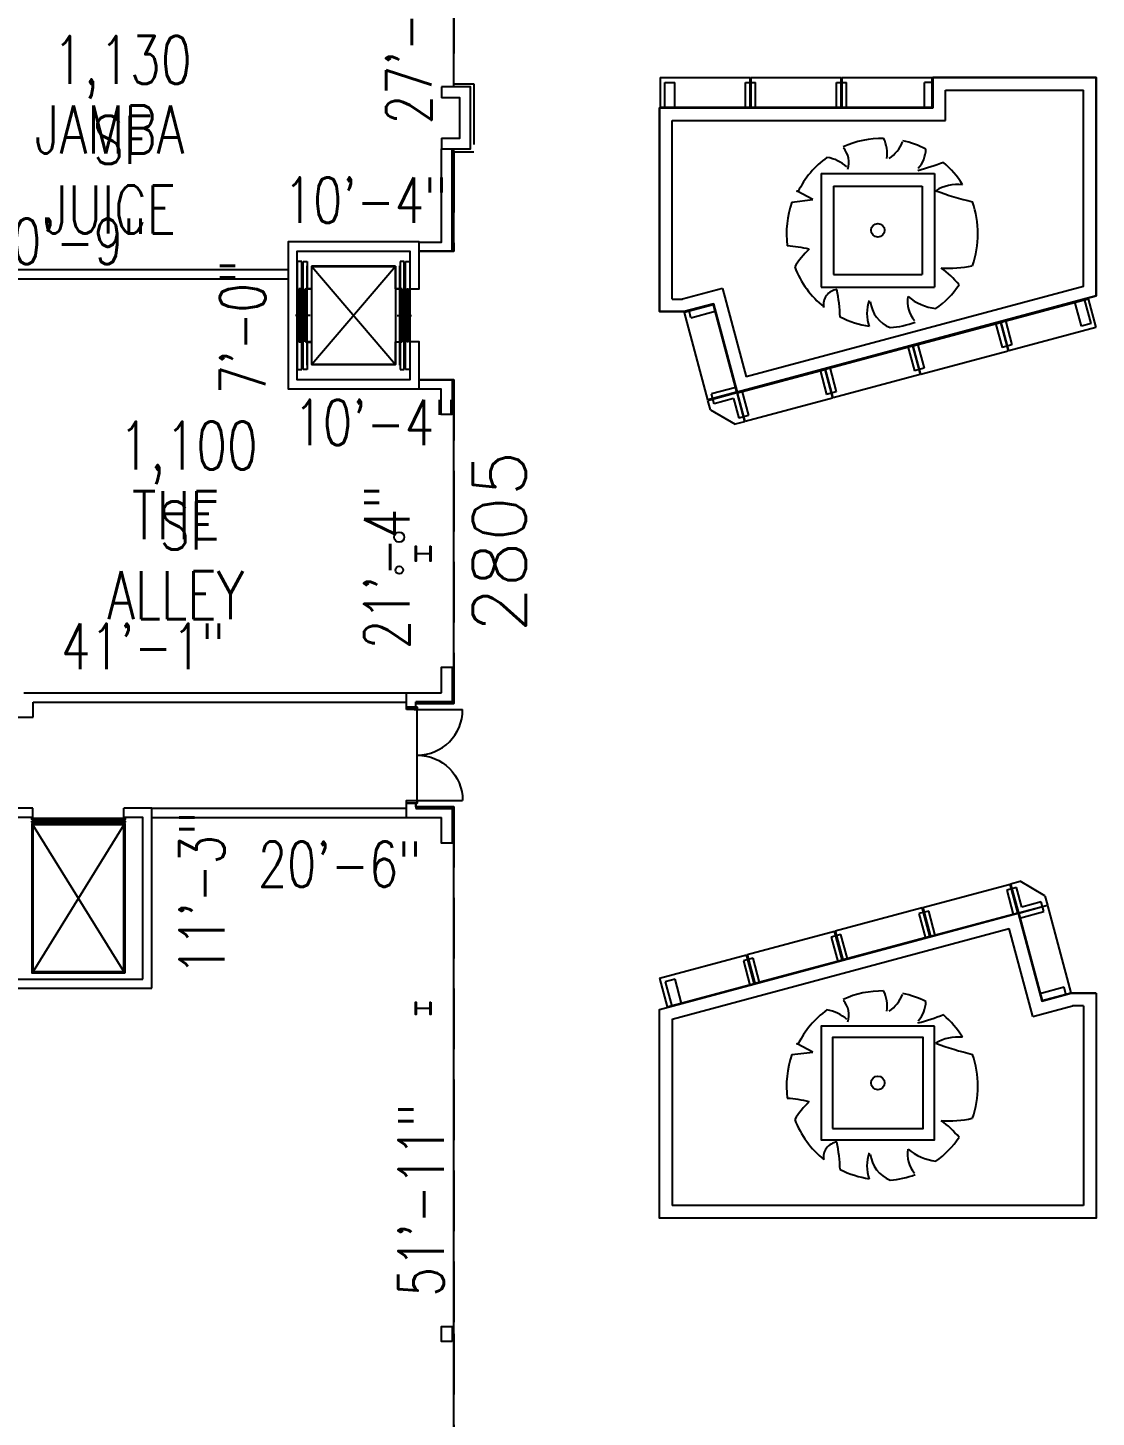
# Model space of a CAD drawing. Extents: x -13345 to 10098, y -1643 to 9113.
# Drawn here: x -8575 to -7729, y 2755 to 3855 of the extents above; entities that cross this region are included whole.
import ezdxf
from ezdxf.enums import TextEntityAlignment as Align

# ---------------------------------------------------------------- set-up
doc = ezdxf.new("R2010")
doc.units = 0
doc.header["$LTSCALE"] = 192
doc.header["$MEASUREMENT"] = 0
doc.linetypes.add('DASHED2', pattern=[0.375, 0.25, -0.125])
doc.linetypes.add('pp0002$0$HIDDEN2', pattern=[0.1875, 0.125, -0.0625])
doc.layers.get('0').update_dxf_attribs({"linetype": 'CONTINUOUS'})
doc.layers.get('DEFPOINTS').update_dxf_attribs({"linetype": 'CONTINUOUS'})
for name, color, linetype in [('ARCH-DOORS-EXTERIOR', 7, 'CONTINUOUS'), ('ARCH-FEATURES', 2, 'CONTINUOUS'), ('ARCH-WALLS-EXTERIOR', 5, 'CONTINUOUS'), ('ARCH-WALLS-INTERIOR', 1, 'CONTINUOUS'), ('DIMENSIONS-TENANT', 7, 'CONTINUOUS'), ('FM-SPNO', 3, 'CONTINUOUS'), ('FM-TENANT-SF', 6, 'CONTINUOUS'), ('FM-TEXT-TENANT', 6, 'CONTINUOUS'), ('STRUCTURAL-COLUMNS', 3, 'CONTINUOUS'), ('TENANT-DEMISING', 4, 'CONTINUOUS'), ('TENANT-STOREFRONT-LEASELINE', 3, 'DASHED2'), ('UTILITIES-PLUMB', 2, 'CONTINUOUS')]:
    doc.layers.add(name, color=color, linetype=linetype)
doc.layers.add('COMMON AREA FILL', color=7, linetype='CONTINUOUS', true_color=0xdedede)
doc.styles.add('FMSTXT', font='simplex.shx', dxfattribs={"width": 0.75})
doc.styles.get("Standard").update_dxf_attribs({"font": 'txt.shx', "width": 0.75})
doc.dimstyles.new('LP-SP-MP (without ticks)', dxfattribs={"dimscale": 0, "dimtxt": 36, "dimasz": 12, "dimexe": 8, "dimexo": 8, "dimgap": 8, "dimtad": 1, "dimdec": 0, "dimrnd": 0.0625, "dimzin": 3, "dimdsep": 46, "dimlunit": 4, "dimtxsty": 'Standard', "dimblk1": 'OBLIQUE', "dimblk2": 'OBLIQUE', "dimsah": 1, "dimcen": 0.5, "dimse1": 1, "dimse2": 1, "dimsd1": 1, "dimsd2": 1, "dimclrt": 256, "dimadec": 0, "dimazin": 0, "dimtfac": 6, "dimtdec": 0, "dimtofl": 0, "dimtmove": 0, "dimatfit": 3, "dimldrblk": 'OBLIQUE', "dimfxl": 1, "dimfrac": 2, "dimtolj": 1, "dimtzin": 3, "dimarcsym": 0})

# ---------------------------------------------------------------- blocks, each defined once
blk = doc.blocks.new('*D461')
at = {"layer": 'DEFPOINTS', "color": 0, "transparency": 16777216}
for p in [(-8484, 3237.3), (-8237.7, 3237.3), (-8237.7, 3166.9)]:
    blk.add_point(p, dxfattribs=at)
at = {"layer": 'DIMENSIONS-TENANT', "transparency": 16777216, "insert": (-8328.1, 3192.9), "char_height": 36, "attachment_point": 5}
blk.add_mtext('\\A1;20\'-6"', dxfattribs=at)
blk = doc.blocks.new('_OBLIQUE')
at = {"color": 0, "linetype": 'ByBlock'}
blk.add_line((-0.5, -0.5), (0.5, 0.5), dxfattribs=at)
blk = doc.blocks.new('*D462')
at = {"layer": 'DEFPOINTS', "color": 0, "transparency": 16777216}
for p in [(-8484, 3237.3), (-8411.2, 3237.3), (-8484, 3102)]:
    blk.add_point(p, dxfattribs=at)
at = {"layer": 'DIMENSIONS-TENANT', "transparency": 16777216, "insert": (-8437.2, 3169.7), "char_height": 36, "attachment_point": 5, "rotation": 90}
blk.add_mtext('\\A1;11\'-3"', dxfattribs=at)
blk = doc.blocks.new('W12x53')
at = {"flags": 128}
blk.add_lwpolyline([(-5, 6), (5, 6), (5, 5.5), (0.8, 5.5, 0.414214), (0.2, 4.8), (0.2, -4.8, 0.414214), (0.8, -5.5), (5, -5.5), (5, -6), (-5, -6), (-5, -5.5), (-0.8, -5.5, 0.414214), (-0.2, -4.8), (-0.2, 4.8, 0.414214), (-0.8, 5.5), (-5, 5.5)], format="xyb", close=True, dxfattribs=at)
blk = doc.blocks.new('W-Wide Flange-Column - W12X53-1719960-Mall Level - Framing Plan')
at = {"layer": 'STRUCTURAL-COLUMNS'}
blk.add_line((-5, -6), (5, -6), dxfattribs=at)
blk.add_blockref('W12x53', (0, 0), dxfattribs=at)
blk = doc.blocks.new('051200_053')
at = {"flags": 128}
blk.add_lwpolyline([(-6, 6.1), (6, 6.1), (6, 5.5), (0.9, 5.5, 0.414214), (0.2, 4.7), (0.2, -4.7, 0.414214), (0.9, -5.5), (6, -5.5), (6, -6.1), (-6, -6.1), (-6, -5.5), (-0.9, -5.5, 0.414214), (-0.2, -4.7), (-0.2, 4.7, 0.414214), (-0.9, 5.5), (-6, 5.5)], format="xyb", close=True, dxfattribs=at)
blk = doc.blocks.new('W-Wide Flange-Column - W12X65-1719971-Mall Level - Framing Plan')
at = {"layer": 'STRUCTURAL-COLUMNS'}
blk.add_blockref('051200_053', (0, 0), dxfattribs=at)
blk = doc.blocks.new('LD_20130221001524_00000000')
at = {"layer": 'ARCH-FEATURES'}
for p, q in [((42.7, 3.6), (-42.8, 3.6)), ((-42.8, 3.6), (-42.8, 0)), ((-42.8, 0), (-21, 0)), ((0, 2.5), (-21, 2.5)), ((-21, 2.5), (-21, 1.2)), ((-21, 1.2), (0, 1.2)), ((-21, 0), (21, 0)), ((0, 1.2), (0, 2.5)), ((21, 2.5), (0, 2.5)), ((0, 2.5), (0, 1.2)), ((0, 1.2), (21, 1.2)), ((21, 1.2), (21, 2.5)), ((21, 0), (42.7, 0)), ((42.7, 0), (42.7, 3.6))]:
    blk.add_line(p, q, dxfattribs=at)
blk = doc.blocks.new('LD_20130221001524_00000005')
at = {"layer": 'ARCH-FEATURES'}
for p, q in [((-21.1, 3.3), (-42.8, 3.3)), ((-42.8, 3.3), (-42.8, 0)), ((-42.8, 0), (42.7, 0)), ((0, 2.8), (-21, 2.8)), ((-21, 2.8), (-21, 1.6)), ((-21, 1.6), (0, 1.6)), ((0, 5.7), (0, -5.9)), ((0, 1.6), (0, 2.8)), ((21, 2.8), (0, 2.8)), ((0, 2.8), (0, 1.6)), ((0, 1.6), (21, 1.6)), ((21, 1.6), (21, 2.8)), ((42.7, 3.3), (21.1, 3.3)), ((42.7, 0), (42.7, 3.3))]:
    blk.add_line(p, q, dxfattribs=at)
blk = doc.blocks.new('*D424')
at = {"layer": 'DEFPOINTS', "color": 0, "transparency": 16777216}
for p in [(-8361.7, 3576.4), (-8237.7, 3576.4), (-8361.7, 3516.7)]:
    blk.add_point(p, dxfattribs=at)
at = {"layer": 'DIMENSIONS-TENANT', "transparency": 16777216, "insert": (-8299.7, 3542.7), "char_height": 36, "attachment_point": 5}
blk.add_mtext('\\A1;10\'-4"', dxfattribs=at)
blk = doc.blocks.new('*D425')
at = {"layer": 'DEFPOINTS', "color": 0, "transparency": 16777216}
for p in [(-8264.8, 3576.4), (-8237.7, 3576.4), (-8237.7, 3320.1)]:
    blk.add_point(p, dxfattribs=at)
at = {"layer": 'DIMENSIONS-TENANT', "transparency": 16777216, "insert": (-8290.8, 3428), "char_height": 36, "attachment_point": 5, "rotation": 90}
blk.add_mtext('\\A1;21\'-4"', dxfattribs=at)
blk = doc.blocks.new('pp0002$0$329343_36')
for p, q in [((-68.2, 22.4), (-51.5, 24.3)), ((-51.5, 24.3), (-63.8, 30.9))]:
    blk.add_line(p, q)
blk.add_circle((0, 0), 5.41)
for centre, radius, start, end in [((3.7, -2.6), 75.4, 89.3321, 114.3856), ((-19.9, 60.6), 27.4, 352.0775, 26.6128), ((-7.1, 80.5), 28.6, 304.1868, 338.5411), ((3.7, -2.6), 75.2, 62.8767, 77.7021), ((3.7, -2.6), 74.7, 126.0751, 153.6245), ((-45.5, 26.4), 31.8, 48.5203, 80.5151), ((-41.3, 53.5), 18.4, 343.6555, 39.76), ((16.2, 64.4), 21.8, 315.8454, 359.7651), ((-29.8, 270.4), 231.3, 285.4397, 290.7099), ((3.7, -2.6), 74.2, 31.4098, 49.4752), ((63.2, 3.2), 33.1, 83.5323, 121.6544), ((3.7, -2.6), 76, 160.8426, 187.275), ((140.7, 293.3), 278.6, 250.0865, 256.3451), ((3.7, -2.6), 75.6, 340.3307, 19.43), ((-81.6, -136.6), 124.7, 77.3728, 85.4649), ((4.2, -73.9), 83.2, 134.7782, 147.3315), ((3.7, -2.6), 74.3, 200.8103, 231.4392), ((55.5, 62.8), 92.9, 266.7455, 282.0146), ((4.8, -92.4), 77.3, 39.6536, 53.993), ((3.7, -2.6), 72.9, 305.394, 326.2464), ((-30.7, -59.1), 12.4, 97.741, 188.8107), ((-186.6, -76.7), 157, 2.9465, 10.9238), ((46.7, -56.3), 23.2, 170.6314, 220.6278), ((51, -19.7), 42.5, 230.4582, 263.1093), ((22.6, -65.8), 31.2, 160.6009, 199.3991), ((19.1, -53.6), 25.2, 186.1912, 248.4952), ((3.7, -2.6), 74, 243.1498, 261.8356), ((3.7, -2.6), 74.7, 274.7236, 290.3277)]:
    blk.add_arc(centre, radius, start, end)
blk.add_point((-63.8, 30.9))
blk = doc.blocks.new('*D395')
at = {"layer": 'DEFPOINTS', "color": 0, "transparency": 16777216}
for p in [(-8237.7, 3349.2), (-8237.7, 3320.1), (-8730.2, 3309.3)]:
    blk.add_point(p, dxfattribs=at)
at = {"layer": 'DIMENSIONS-TENANT', "transparency": 16777216, "insert": (-8483.9, 3365.4), "char_height": 36, "attachment_point": 5}
blk.add_mtext('\\A1;41\'-1"', dxfattribs=at)
blk = doc.blocks.new('*D396')
at = {"layer": 'DEFPOINTS', "color": 0, "transparency": 16777216}
for p in [(-8378.9, 3660.1), (-8361.7, 3660.1), (-8361.7, 3576.4)]:
    blk.add_point(p, dxfattribs=at)
at = {"layer": 'DIMENSIONS-TENANT', "transparency": 16777216, "insert": (-8404.9, 3618.2), "char_height": 36, "attachment_point": 5, "rotation": 90}
blk.add_mtext('\\A1;7\'-0"', dxfattribs=at)
blk = doc.blocks.new('*D397')
at = {"layer": 'DEFPOINTS', "color": 0, "transparency": 16777216}
for p in [(-8730.2, 3660.1), (-8361.7, 3660.1), (-8361.7, 3660.1)]:
    blk.add_point(p, dxfattribs=at)
at = {"layer": 'DIMENSIONS-TENANT', "transparency": 16777216, "insert": (-8545.9, 3686.1), "char_height": 36, "attachment_point": 5}
blk.add_mtext('\\A1;30\'-9"', dxfattribs=at)
blk = doc.blocks.new('*D398')
at = {"layer": 'DEFPOINTS', "color": 0, "transparency": 16777216}
for p in [(-8237.7, 3678.4), (-8361.7, 3660.1), (-8237.7, 3660.1)]:
    blk.add_point(p, dxfattribs=at)
at = {"layer": 'DIMENSIONS-TENANT', "transparency": 16777216, "insert": (-8307.6, 3718.7), "char_height": 36, "attachment_point": 5}
blk.add_mtext('\\A1;10\'-4"', dxfattribs=at)
blk = doc.blocks.new('*D384')
at = {"layer": 'DEFPOINTS', "color": 0, "transparency": 16777216}
for p in [(-8247.4, 4008.8), (-8237.7, 4008.8), (-8237.7, 3678.4)]:
    blk.add_point(p, dxfattribs=at)
at = {"layer": 'DIMENSIONS-TENANT', "transparency": 16777216, "insert": (-8273.4, 3843.6), "char_height": 36, "attachment_point": 5, "rotation": 90}
blk.add_mtext('\\A1;27\'-6"', dxfattribs=at)
blk = doc.blocks.new('fms4rm')
blk.add_attdef('FMS:RMID', text='', height=12).set_placement((0, 0), align=Align.MIDDLE_CENTER)
blk = doc.blocks.new('*D742')
at = {"layer": 'DEFPOINTS', "color": 0, "transparency": 16777216}
for p in [(-8237.7, 3238.4), (-8237.7, 3238.4), (-8237.7, 2615.8)]:
    blk.add_point(p, dxfattribs=at)
at = {"layer": 'DIMENSIONS-TENANT', "transparency": 16777216, "insert": (-8263.7, 2927.1), "char_height": 36, "attachment_point": 5, "rotation": 90}
blk.add_mtext('\\A1;51\'-11"', dxfattribs=at)
blk = doc.blocks.new('*D745')
at = {"layer": 'DEFPOINTS', "color": 0, "transparency": 16777216}
for p in [(-8981.9, 3102), (-8484, 3102), (-8981.9, 3042.5)]:
    blk.add_point(p, dxfattribs=at)
at = {"layer": 'DIMENSIONS-TENANT', "transparency": 16777216, "insert": (-8733, 3068.5), "char_height": 36, "attachment_point": 5}
blk.add_mtext('\\A1;41\'-6"', dxfattribs=at)

msp = doc.modelspace()

# ---------------------------------------------------------------- linework, layer by layer
at = {"layer": 'ARCH-DOORS-EXTERIOR'}
for p, q in [((-8267.9, 3317.3), (-8275.1, 3317.3)), ((-8269.2, 3315.3), (-8230.7, 3315.3)), ((-8267.9, 3241.3), (-8275.1, 3241.3)), ((-8269.2, 3243.3), (-8230.7, 3243.3))]:
    msp.add_line(p, q, dxfattribs=at)
at = {"layer": 'ARCH-DOORS-EXTERIOR', "flags": 128}
for points in [[(-8275.1, 3315.3), (-8275.1, 3317.3), (-8266.7, 3317.3), (-8266.7, 3315.3)], [(-8275.1, 3241.3), (-8275.1, 3243.3), (-8266.7, 3243.3), (-8266.7, 3241.3)]]:
    msp.add_lwpolyline(points, close=True, dxfattribs=at)
at = {"layer": 'ARCH-DOORS-EXTERIOR'}
msp.add_arc((-8266.7, 3315.3), 36, 270, 0, dxfattribs=at)
at = {"layer": 'ARCH-DOORS-EXTERIOR', "extrusion": (0, 0, -1)}
msp.add_arc((8266.7, 3243.3), 36, 90, 180, dxfattribs=at)
at = {"layer": 'ARCH-FEATURES'}
for p, q in [((-8074.4, 3815.8), (-8002.9, 3815.8)), ((-8074.4, 3815.8), (-8074.4, 3792.3)), ((-8002.9, 3792.3), (-8002.9, 3815.8)), ((-8002.4, 3815.8), (-7930.9, 3815.8)), ((-8002.4, 3815.8), (-8002.4, 3792.3)), ((-7930.9, 3792.3), (-7930.9, 3815.8)), ((-7930.4, 3815.8), (-7858.9, 3815.8)), ((-7930.4, 3815.8), (-7930.4, 3792.3)), ((-7858.9, 3792.3), (-7858.9, 3815.8)), ((-7728.9, 3815.8), (-7858.4, 3815.8)), ((-7858.4, 3815.8), (-7858.4, 3791.8)), ((-7728.9, 3642.8), (-7728.9, 3815.8)), ((-7848.4, 3805.8), (-7738.9, 3805.8)), ((-7848.4, 3781.8), (-7848.4, 3805.8)), ((-7738.9, 3650.4), (-7738.9, 3805.8)), ((-7858.4, 3791.8), (-8074.9, 3791.8)), ((-8074.9, 3791.8), (-8074.9, 3630.4)), ((-8074.4, 3792.3), (-8002.9, 3792.3)), ((-8002.4, 3792.3), (-7930.9, 3792.3)), ((-7930.4, 3792.3), (-7858.9, 3792.3)), ((-8064.9, 3640.4), (-8064.9, 3781.8)), ((-8064.9, 3781.8), (-7848.4, 3781.8)), ((-7946.9, 3739.8), (-7856.9, 3739.8)), ((-7946.9, 3739.8), (-7946.9, 3649.8)), ((-7936.9, 3729.8), (-7866.9, 3729.8)), ((-7936.9, 3729.8), (-7936.9, 3659.8)), ((-7866.9, 3729.8), (-7866.9, 3659.8)), ((-7856.9, 3739.8), (-7856.9, 3649.8)), ((-8353.8, 3588), (-8353.8, 3666.7)), ((-8283.9, 3666.3), (-8350.3, 3666.3)), ((-8350.3, 3666.3), (-8350.3, 3666.2)), ((-8350.3, 3666.2), (-8350.3, 3648.5)), ((-8350.1, 3666.2), (-8284, 3588.6)), ((-8284, 3666.2), (-8350.1, 3588.6)), ((-8350.1, 3648.4), (-8350.1, 3666.2)), ((-8284, 3648.4), (-8284, 3666.2)), ((-8283.9, 3666.3), (-8283.9, 3666.2)), ((-8283.9, 3666.2), (-8283.9, 3648.5)), ((-8280.4, 3588), (-8280.4, 3666.7)), ((-7936.9, 3659.8), (-7866.9, 3659.8)), ((-8354.1, 3649.2), (-8354.2, 3649.2)), ((-8354.2, 3649.2), (-8354.2, 3648.4)), ((-8354.2, 3648.4), (-8350.1, 3648.4)), ((-8354.1, 3648.5), (-8354.1, 3649.2)), ((-8350.3, 3648.5), (-8354.1, 3648.5)), ((-8279.9, 3648.4), (-8284, 3648.4)), ((-8283.9, 3648.5), (-8280, 3648.5)), ((-8280, 3648.5), (-8280, 3649.2)), ((-8280, 3649.2), (-8279.9, 3649.2)), ((-8279.9, 3649.2), (-8279.9, 3648.4)), ((-8025, 3648.8), (-8056.6, 3640.4)), ((-8025, 3648.8), (-8006.3, 3578.8)), ((-7728.9, 3642.8), (-8013.3, 3566.6)), ((-7738.9, 3650.4), (-8006.3, 3578.8)), ((-7946.9, 3649.8), (-7856.9, 3649.8)), ((-8074.9, 3630.4), (-8055.3, 3630.4)), ((-8064.9, 3640.4), (-8056.6, 3640.4)), ((-8055.3, 3630.4), (-8032.1, 3636.6)), ((-8032.4, 3635.7), (-8055.1, 3629.7)), ((-8032.4, 3635.7), (-8013.9, 3566.7)), ((-8032.1, 3636.6), (-8013.3, 3566.6)), ((-7804.3, 3622.1), (-7735.3, 3640.6)), ((-7735.3, 3640.6), (-7729.2, 3617.9)), ((-8036.6, 3560.6), (-8055.1, 3629.7)), ((-7873.9, 3603.4), (-7804.8, 3621.9)), ((-7804.8, 3621.9), (-7798.7, 3599.2)), ((-7798.2, 3599.4), (-7804.3, 3622.1)), ((-7729.2, 3617.9), (-7798.2, 3599.4)), ((-8354.2, 3606.4), (-8354.2, 3605.6)), ((-8350.1, 3606.4), (-8354.2, 3606.4)), ((-8354.2, 3605.6), (-8354.1, 3605.6)), ((-8354.1, 3605.6), (-8354.1, 3606.3)), ((-8354.1, 3606.3), (-8350.3, 3606.3)), ((-8350.3, 3606.3), (-8350.3, 3588.5)), ((-8350.1, 3588.6), (-8350.1, 3606.4)), ((-8284, 3606.4), (-8279.9, 3606.4)), ((-8284, 3588.6), (-8284, 3606.4)), ((-8283.9, 3588.5), (-8283.9, 3606.3)), ((-8280, 3606.3), (-8283.9, 3606.3)), ((-8283.9, 3606.3), (-8283.9, 3588.5)), ((-8280, 3605.6), (-8280, 3606.3)), ((-8279.9, 3605.6), (-8280, 3605.6)), ((-8279.9, 3606.4), (-8279.9, 3605.6)), ((-7943.4, 3584.8), (-7874.4, 3603.3)), ((-7874.4, 3603.3), (-7868.3, 3580.6)), ((-7867.8, 3580.7), (-7873.9, 3603.4)), ((-7798.7, 3599.2), (-7867.8, 3580.7)), ((-8350.3, 3588.5), (-8283.9, 3588.5)), ((-8013, 3566.2), (-7943.9, 3584.7)), ((-7943.9, 3584.7), (-7937.8, 3562)), ((-7937.3, 3562.1), (-7943.4, 3584.8)), ((-7868.3, 3580.6), (-7937.3, 3562.1)), ((-8013.9, 3566.7), (-8036.6, 3560.6)), ((-8036.5, 3560.1), (-8013.5, 3566.3)), ((-8013.5, 3566.3), (-8007.4, 3543.3)), ((-8006.9, 3543.5), (-8013, 3566.2)), ((-8034.5, 3552.6), (-8036.5, 3560.1)), ((-7937.8, 3562), (-8006.9, 3543.5)), ((-8034.5, 3552.6), (-8014.9, 3541.3)), ((-8007.4, 3543.3), (-8014.9, 3541.3)), ((-8499, 3108), (-8571, 3224)), ((-8499, 3224), (-8570.9, 3108)), ((-7796.7, 3177.4), (-7789.2, 3179.4)), ((-7769.7, 3168), (-7789.2, 3179.4)), ((-7866.3, 3158.7), (-7797.2, 3177.2)), ((-7791.1, 3154.5), (-7797.2, 3177.2)), ((-7796.7, 3177.4), (-7790.6, 3154.4)), ((-7935.8, 3140.1), (-7866.8, 3158.6)), ((-7860.7, 3135.9), (-7866.8, 3158.6)), ((-7866.3, 3158.7), (-7860.2, 3136)), ((-7790.6, 3154.4), (-7767.6, 3160.6)), ((-7767.5, 3160.1), (-7790.2, 3154)), ((-7769.7, 3168), (-7767.6, 3160.6)), ((-7767.5, 3160.1), (-7749, 3091)), ((-8074.9, 3078), (-7790.8, 3154.1)), ((-7860.2, 3136), (-7791.1, 3154.5)), ((-7790.8, 3154.1), (-7772.1, 3084.6)), ((-7790.2, 3154), (-7771.7, 3084.9)), ((-8064.9, 3070.3), (-7797.8, 3141.9)), ((-8005.4, 3121.5), (-7936.3, 3140)), ((-7930.2, 3117.3), (-7936.3, 3140)), ((-7935.8, 3140.1), (-7929.7, 3117.4)), ((-7929.7, 3117.4), (-7860.7, 3135.9)), ((-7779.2, 3072.3), (-7797.8, 3141.9)), ((-8074.9, 3102.8), (-8005.9, 3121.3)), ((-7999.8, 3098.6), (-8005.9, 3121.3)), ((-8005.4, 3121.5), (-7999.3, 3098.8)), ((-7999.3, 3098.8), (-7930.2, 3117.3)), ((-8074.9, 3102.8), (-8068.8, 3080.1)), ((-8068.8, 3080.1), (-7999.8, 3098.6)), ((-7779.2, 3072.3), (-7747.6, 3080.8)), ((-7772.1, 3084.6), (-7748.9, 3090.8)), ((-7771.7, 3084.9), (-7749, 3091)), ((-7728.9, 3090.8), (-7748.9, 3090.8)), ((-7738.9, 3080.8), (-7747.6, 3080.8)), ((-7738.9, 3080.8), (-7738.9, 2922.8)), ((-7728.9, 3090.8), (-7728.9, 2912.8)), ((-8074.9, 2912.8), (-8074.9, 3078)), ((-8064.9, 3070.3), (-8064.9, 2922.8)), ((-7738.9, 2922.8), (-8064.9, 2922.8)), ((-7728.9, 2912.8), (-8074.9, 2912.8))]:
    msp.add_line(p, q, dxfattribs=at)
at = {"layer": 'ARCH-FEATURES', "linetype": 'pp0002$0$HIDDEN2'}
for p, q in [((-8070.7, 3791.8), (-8070.7, 3811.8)), ((-8070.7, 3811.8), (-8062.7, 3811.8)), ((-8062.7, 3791.8), (-8062.7, 3811.8)), ((-8006.7, 3791.8), (-8006.7, 3811.8)), ((-8006.7, 3811.8), (-7998.7, 3811.8)), ((-7998.7, 3791.8), (-7998.7, 3811.8)), ((-7934.7, 3791.8), (-7934.7, 3811.8)), ((-7934.7, 3811.8), (-7926.7, 3811.8)), ((-7926.7, 3791.8), (-7926.7, 3811.8)), ((-7864.9, 3791.8), (-7864.9, 3811.8)), ((-7858.4, 3811.8), (-7864.9, 3811.8)), ((-8049.9, 3625.6), (-8051.4, 3631.4)), ((-8049.9, 3625.6), (-8030.6, 3630.8)), ((-7740.6, 3618.9), (-7745.8, 3638.3)), ((-7732.9, 3621), (-7738.1, 3640.3)), ((-7808.6, 3621.4), (-7803.4, 3602.1)), ((-7800.8, 3623.5), (-7795.7, 3604.2)), ((-7732.9, 3621), (-7740.6, 3618.9)), ((-7878.1, 3602.8), (-7872.9, 3583.5)), ((-7870.4, 3604.9), (-7865.2, 3585.6)), ((-7795.7, 3604.2), (-7803.4, 3602.1)), ((-7939.9, 3586.2), (-7934.8, 3566.9)), ((-7947.7, 3584.2), (-7942.5, 3564.9)), ((-7865.2, 3585.6), (-7872.9, 3583.5)), ((-8014.4, 3570.4), (-8033.7, 3565.3)), ((-8031.6, 3557.5), (-8033.7, 3565.3)), ((-8009.5, 3567.6), (-8004.3, 3548.3)), ((-7934.8, 3566.9), (-7942.5, 3564.9)), ((-8016.2, 3561.7), (-8031.6, 3557.5)), ((-8016.2, 3561.7), (-8012, 3546.2)), ((-8004.3, 3548.3), (-8012, 3546.2))]:
    msp.add_line(p, q, dxfattribs=at)
at = {"layer": 'ARCH-FEATURES'}
msp.add_lwpolyline([(-8284, 3666.2), (-8284, 3588.6), (-8350.1, 3588.6), (-8350.1, 3666.2), (-8284, 3666.2)], dxfattribs=at)
for points in [[(-8572, 3229.5), (-8498, 3229.5), (-8498, 3228.4), (-8572, 3228.4)], [(-8572, 3227.1), (-8498, 3227.1), (-8498, 3226.1), (-8572, 3226.1)], [(-8498, 3107), (-8498, 3225), (-8572, 3225), (-8572, 3107)], [(-8499, 3108), (-8499, 3224), (-8571, 3224), (-8571, 3108)], [(-7856.9, 3064.8), (-7946.9, 3064.8), (-7946.9, 2974.8), (-7856.9, 2974.8)], [(-7937.9, 2983.8), (-7865.9, 2983.8), (-7865.9, 3055.8), (-7937.9, 3055.8)]]:
    msp.add_lwpolyline(points, close=True, dxfattribs=at)
at = {"layer": 'ARCH-FEATURES', "linetype": 'pp0002$0$HIDDEN2'}
for points in [[(-7789.7, 3150.2), (-7770.4, 3155.4), (-7772.5, 3163.2), (-7787.9, 3159), (-7792.1, 3174.5), (-7799.8, 3172.4), (-7794.6, 3153.1)], [(-7856.4, 3136.5), (-7861.6, 3155.8), (-7869.3, 3153.8), (-7864.2, 3134.4)], [(-7926, 3117.9), (-7931.2, 3137.2), (-7938.9, 3135.1), (-7933.7, 3115.8)], [(-7995.5, 3099.2), (-8000.7, 3118.6), (-8008.4, 3116.5), (-8003.3, 3097.2)], [(-8057.4, 3082.7), (-8062.5, 3102), (-8070.3, 3099.9), (-8065.1, 3080.6)], [(-7752.9, 3090), (-7754.4, 3095.5), (-7773.7, 3090.4)]]:
    msp.add_lwpolyline(points, dxfattribs=at)
at = {"layer": 'ARCH-WALLS-EXTERIOR'}
for p, q in [((-8247.4, 3808.3), (-8247.4, 3799.8)), ((-8275.1, 3317.3), (-8275.1, 3321.3)), ((-8275.1, 3317.3), (-8267.9, 3317.3)), ((-8267.9, 3317.3), (-8267.9, 3321.4)), ((-8275.1, 3230), (-8275.1, 3241.3)), ((-8275.1, 3241.3), (-8267.9, 3241.3)), ((-8267.9, 3241.3), (-8267.9, 3237.1)), ((-8275.1, 3230), (-8247.4, 3230))]:
    msp.add_line(p, q, dxfattribs=at)
for points in [[(-8247.4, 3767.8), (-8247.4, 3759.3), (-8224.4, 3759.3), (-8224.4, 3808.3), (-8247.4, 3808.3)], [(-8247.4, 3767.8), (-8232.9, 3767.8), (-8232.9, 3799.8), (-8247.4, 3799.8)], [(-8265.2, 3685.5), (-8247.4, 3685.5), (-8247.4, 3759.3)], [(-8265.2, 3678.4), (-8238.9, 3678.4), (-8238.9, 3759.3)], [(-8265.2, 3576.4), (-8238.9, 3576.4), (-8238.9, 3548.9)], [(-8265.2, 3569.3), (-8248.1, 3569.3), (-8248.1, 3548.9)], [(-8238.9, 3548.9), (-8248.1, 3548.9)], [(-8247.4, 3328.5), (-8247.4, 3348.9), (-8238.9, 3348.9), (-8238.9, 3321.4), (-8267.9, 3321.4)], [(-8275.1, 3321.3), (-8275.1, 3328.5), (-8247.4, 3328.5)], [(-8267.9, 3237.1), (-8238.9, 3237.1), (-8238.9, 3209.6), (-8247.4, 3209.6), (-8247.4, 3230)]]:
    msp.add_lwpolyline(points, dxfattribs=at)
msp.add_lwpolyline([(-8238.9, 2815), (-8247.4, 2815), (-8247.4, 2827), (-8238.9, 2827)], close=True, dxfattribs=at)
at = {"layer": 'ARCH-WALLS-INTERIOR'}
for p, q in [((-8975.6, 3309.3), (-8570.9, 3309.3)), ((-8571, 3230), (-8571, 3237.3)), ((-8499, 3230), (-8499, 3237.3)), ((-8476.8, 3230), (-8275.1, 3230))]:
    msp.add_line(p, q, dxfattribs=at)
msp.add_lwpolyline([(-8272.5, 3648.4), (-8265.2, 3648.4), (-8265.2, 3685.7), (-8369, 3685.7), (-8369, 3569.2), (-8265.2, 3569.2), (-8265.2, 3606.4), (-8272.5, 3606.4), (-8272.5, 3576.4), (-8361.7, 3576.4), (-8361.7, 3678.4), (-8272.5, 3678.4)], close=True, dxfattribs=at)
for points in [[(-8578.2, 3328.5), (-8275.1, 3328.5)], [(-8570.9, 3309.3), (-8570.9, 3321.3)], [(-8570.9, 3321.3), (-8275.1, 3321.3)], [(-8571, 3237.3), (-8618.3, 3237.3)], [(-8476.8, 3237.3), (-8499, 3237.3)], [(-8476.8, 3094.8), (-8476.8, 3237.3)], [(-8476.8, 3237.3), (-8275.1, 3237.3)], [(-8571, 3230), (-8606, 3230), (-8606, 3102), (-8484, 3102)], [(-8484, 3102), (-8484, 3230), (-8499, 3230)], [(-8613.3, 3108.8), (-8613.3, 3094.8), (-8476.8, 3094.8)]]:
    msp.add_lwpolyline(points, dxfattribs=at)
at = {"layer": 'COMMON AREA FILL'}
msp.add_lwpolyline([(-8237.7, 2615.8), (-8237.7, 3238.4), (-8267.9, 3238.4), (-8267.9, 3241.3), (-8266.7, 3241.3), (-8266.7, 3317.3), (-8267.9, 3317.3), (-8267.9, 3320.1), (-8237.7, 3320.1), (-8237.7, 3576.4), (-8265.2, 3576.4), (-8265.2, 3606.4), (-8272.5, 3606.4), (-8272.5, 3576.4), (-8361.7, 3576.4), (-8361.7, 3678.4), (-8272.5, 3678.4), (-8272.5, 3648.4), (-8265.2, 3648.4), (-8265.2, 3678.4), (-8237.7, 3678.4), (-8237.7, 3759.3), (-8224.4, 3759.3), (-8224.4, 3808.3), (-8237.7, 3808.3), (-8237.7, 3957.3)], dxfattribs=at)
for points in [[(-8074.9, 3630.4), (-8074.9, 3791.8), (-7858.4, 3791.8), (-7858.4, 3815.8), (-7728.9, 3815.8), (-7728.9, 3642.8), (-8013.3, 3566.6), (-8032.1, 3636.6), (-8055.3, 3630.4), (-8074.9, 3630.4)], [(-7728.9, 3090.8), (-7728.9, 2912.8), (-8074.9, 2912.8), (-8074.9, 3078), (-7790.8, 3154.1), (-7772.1, 3084.6), (-7748.9, 3090.8)]]:
    msp.add_lwpolyline(points, close=True, dxfattribs=at)
at = {"layer": 'DEFPOINTS'}
msp.add_lwpolyline([(-7728.9, 3815.8), (-7858.4, 3815.8), (-7858.4, 3791.8), (-8074.9, 3791.8), (-8074.9, 3630.4), (-8055.3, 3630.4), (-8032.1, 3636.6), (-8013.3, 3566.6), (-7728.9, 3642.8)], close=True, dxfattribs=at)
at = {"layer": 'TENANT-DEMISING'}
for p, q in [((-8726.6, 3663.7), (-8369, 3663.7)), ((-8726.6, 3656.5), (-8369, 3656.5))]:
    msp.add_line(p, q, dxfattribs=at)
at = {"layer": 'TENANT-STOREFRONT-LEASELINE'}
for p, q in [((-8237.7, 3954.8), (-8237.7, 3810.8)), ((-8237.7, 3810.8), (-8221.9, 3810.8)), ((-8221.9, 3810.8), (-8221.9, 3756.8)), ((-8221.9, 3756.8), (-8237.7, 3756.8)), ((-8237.7, 3756.8), (-8237.7, 3678.4)), ((-8237.7, 3678.4), (-8265.2, 3678.4)), ((-8265.2, 3576.4), (-8237.7, 3576.4)), ((-8237.7, 3576.4), (-8237.7, 3320.1)), ((-8237.7, 3320.1), (-8267.9, 3320.1)), ((-8237.7, 3238.4), (-8267.9, 3238.4)), ((-8237.7, 3238.4), (-8237.7, 2821)), ((-8237.7, 2821), (-8237.7, 2615.8))]:
    msp.add_line(p, q, dxfattribs=at)
at = {"layer": 'UTILITIES-PLUMB'}
for centre, radius in [((-8280.9, 3451.8), 4), ((-8280.9, 3425.8), 3)]:
    msp.add_circle(centre, radius, dxfattribs=at)

# ---------------------------------------------------------------- block references
at = {"layer": 'ARCH-FEATURES'}
for p in [(-7901.9, 3694.8), (-7901.9, 3019.8)]:
    msp.add_blockref('pp0002$0$329343_36', p, dxfattribs=at)
at = {"layer": 'ARCH-FEATURES', "extrusion": (0, 0, -1), "zscale": -1}
for name, p, rotation in [('LD_20130221001524_00000005', (8357.1, 3627.4), 90), ('LD_20130221001524_00000000', (8272.5, 3627.4), 270)]:
    msp.add_blockref(name, p, dxfattribs=dict(at, rotation=rotation))
at = {"layer": 'ARCH-FEATURES'}
for name, p, rotation in [('LD_20130221001524_00000000', (-8361.7, 3627.4), 270), ('LD_20130221001524_00000005', (-8277, 3627.4), 90)]:
    msp.add_blockref(name, p, dxfattribs=dict(at, rotation=rotation))
at = {"layer": 'FM-SPNO', "xscale": 3.5, "yscale": 3.5, "zscale": 3.5, "rotation": 90}
msp.add_blockref('fms4rm', (-8201.7, 3448.3), dxfattribs=at).add_auto_attribs({'FMS:RMID': '2805'})
at = {"layer": 'STRUCTURAL-COLUMNS', "rotation": 270.00000010284}
for name, p in [('W-Wide Flange-Column - W12X65-1719971-Mall Level - Framing Plan', (-8262, 3438.8)), ('W-Wide Flange-Column - W12X53-1719960-Mall Level - Framing Plan', (-8262, 3078.8))]:
    msp.add_blockref(name, p, dxfattribs=at)

# ---------------------------------------------------------------- texts
at = {"layer": 'FM-TENANT-SF', "char_height": 38, "width": 1, "attachment_point": 5, "style": 'FMSTXT'}
for s, insert in [('1,130 SF', (-8500.3, 3798)), ('1,100 SF', (-8447.9, 3492.7))]:
    msp.add_mtext(s, dxfattribs=dict(at, insert=insert))
at = {"layer": 'FM-TEXT-TENANT', "char_height": 38, "width": 1, "attachment_point": 5, "style": 'FMSTXT'}
for s, insert in [('JAMBA JUICE', (-8510.3, 3743)), ('THE ALLEY', (-8457.9, 3437.7))]:
    msp.add_mtext(s, dxfattribs=dict(at, insert=insert))

# ---------------------------------------------------------------- dimensions: what is measured, and where the dimension line sits
at = {"layer": 'DIMENSIONS-TENANT'}
for base, p1, p2, picture, middle in [((-8247.4, 4008.8), (-8237.7, 3678.4), (-8237.7, 4008.8), '*D384', (-8247.4, 3843.6)), ((-8378.9, 3660.1), (-8361.7, 3576.4), (-8361.7, 3660.1), '*D396', (-8378.9, 3618.2)), ((-8264.8, 3576.4), (-8237.7, 3320.1), (-8237.7, 3576.4), '*D425', (-8264.8, 3428)), ((-8411.2, 3237.3), (-8484, 3102), (-8484, 3237.3), '*D462', (-8411.2, 3169.7))]:
    dim = msp.add_linear_dim(base=base, p1=p1, p2=p2, angle=90, dimstyle='LP-SP-MP (without ticks)', override={"dimscale": 1}, dxfattribs=at)
    dim.commit()
    dim.dimension.update_dxf_attribs({"geometry": picture, "text_midpoint": middle, "dimtype": 160})
for base, p1, p2, override, picture, middle in [((-8237.7, 3660.1), (-8361.7, 3660.1), (-8237.7, 3678.4), {"dimscale": 1, "dimtmove": 1}, '*D398', (-8307.6, 3692.7)), ((-8361.7, 3516.7), (-8237.7, 3576.4), (-8361.7, 3576.4), {"dimscale": 1}, '*D424', (-8299.7, 3516.7)), ((-8237.6947, 3349.2098), (-8730.1946, 3309.2758), (-8237.6947, 3320.1383), {"dimscale": 1, "dimtmove": 1}, '*D395', (-8483.9446, 3339.3789)), ((-8237.7, 3166.9), (-8484, 3237.3), (-8237.7, 3237.3), {"dimscale": 1}, '*D461', (-8328.1, 3166.9))]:
    dim = msp.add_linear_dim(base=base, p1=p1, p2=p2, dimstyle='LP-SP-MP (without ticks)', override=override, dxfattribs=at)
    dim.commit()
    dim.dimension.update_dxf_attribs({"geometry": picture, "text_midpoint": middle, "dimtype": 160})
for base, p1, p2, picture, middle in [((-8361.7007, 3660.0884), (-8730.1946, 3660.0884), (-8361.7007, 3660.0884), '*D397', (-8545.9477, 3686.0884)), ((-8981.9, 3042.5), (-8484, 3102), (-8981.9, 3102), '*D745', (-8733, 3068.5))]:
    dim = msp.add_linear_dim(base=base, p1=p1, p2=p2, dimstyle='LP-SP-MP (without ticks)', override={"dimscale": 1}, dxfattribs=at)
    dim.commit()
    dim.dimension.update_dxf_attribs({"geometry": picture, "text_midpoint": middle})
dim = msp.add_linear_dim(base=(-8237.7, 3238.4), p1=(-8237.7, 2615.8), p2=(-8237.7, 3238.4), angle=90, dimstyle='LP-SP-MP (without ticks)', override={"dimscale": 1}, dxfattribs=at)
dim.commit()
dim.dimension.update_dxf_attribs({"geometry": '*D742', "text_midpoint": (-8263.7, 2927.1)})

doc.saveas('drawing.dxf')
